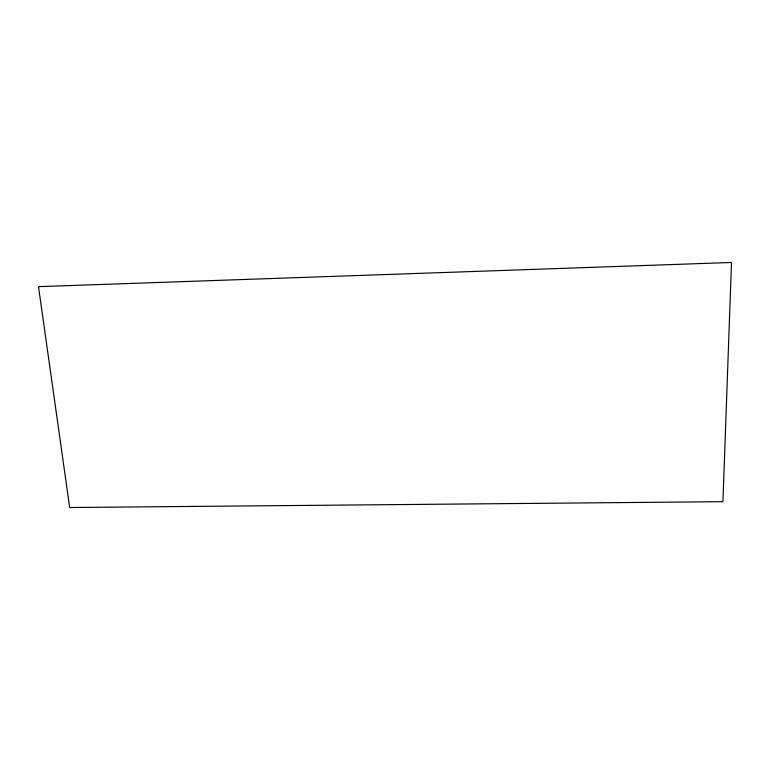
<?xml version="1.0" encoding="UTF-8"?>
<svg xmlns="http://www.w3.org/2000/svg" width="770" height="770" viewBox="0 0 770 770"><rect width="100%" height="100%" fill="white"/><g stroke="black" fill="none" stroke-linecap="round" stroke-linejoin="round"><path stroke-width="1.16" d="M731.5 262.474L722.934 501.684L69.685 507.526L38.5 286.652L731.5 262.474"/></g></svg>
